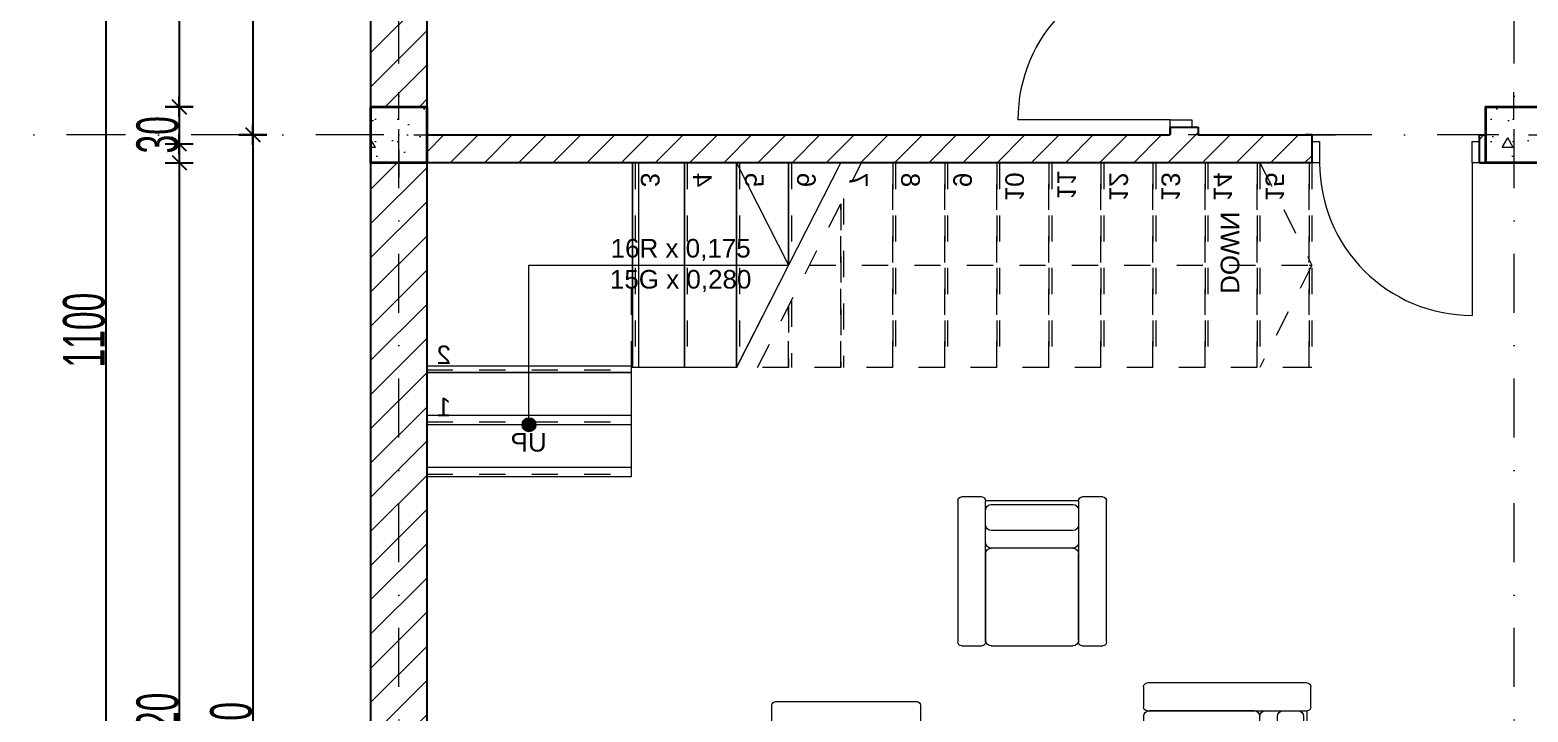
# Model space of a CAD drawing. Header units: millimetres. Extents: x -13678 to 175322, y 9978 to 39678.
# Drawn here: x 18120 to 26179, y 24713 to 28380 of the extents above; entities that cross this region are included whole.
import ezdxf

# ---------------------------------------------------------------- set-up
doc = ezdxf.new("R2010")
doc.units = ezdxf.units.MM
doc.header["$MEASUREMENT"] = 0
doc.set_wipeout_variables(frame=1)
for name, pattern in [('Dot & Dashed', [670.277762, 317.5, -176.388889, 0, -176.388874]), ('Small Dashed', [282.222222, 141.111111, -141.111111]), ('Wipeout_Contour', [1000, 0, -1000])]:
    doc.linetypes.add(name, pattern=pattern)
doc.layers.get('Defpoints').update_dxf_attribs({"lineweight": 13})
doc.layers.add('New_MEP - Electrical', color=7, linetype='Continuous')
doc.layers.add('New_Structural - Bearing', color=7, linetype='Continuous')
for name, color, linetype, lineweight, true_color in [('New_MEP - Electrical_Pen_No__4', 7, 'Continuous', 20, 0x029e21), ('New_Structural - Bearing_Pen_No__168', 7, 'Continuous', 13, 0xfe847a), ('New_Structural - Bearing_Pen_No__169', 7, 'Continuous', 13, 0x68b353), ('New_Structural - Bearing_Pen_No__23', 7, 'Continuous', 20, 0xff6600), ('New_Structural - Bearing_Pen_No__28', 7, 'Continuous', 35, 0xa80f02), ('New_Structural - Bearing_Pen_No__3', 7, 'Continuous', 18, 0xff6600), ('New_Structural - Bearing_Pen_No__69', 7, 'Continuous', 20, 0x71cebe), ('New_Structural - Stair & Railing_Pen_No__71', 171, 'Continuous', 20, 0xaaaaff), ('New_Structural - Stair & Railing_Pen_No__91', 171, 'Continuous', 13, 0xaaaaff), ('Structural - Bearing_Pen_No__69', 7, 'Continuous', 13, 0x71cebe)]:
    doc.layers.add(name, color=color, linetype=linetype, lineweight=lineweight, true_color=true_color)
for name, color, linetype, lineweight in [('New_Structural - Bearing_Pen_No__20', 1, 'Continuous', 0), ('New_Structural - Bearing_Pen_No__27', 7, 'Continuous', 35), ('New_Structural - Stair & Railing_Pen_No__11', 171, 'Continuous', 18)]:
    doc.layers.add(name, color=color, linetype=linetype, lineweight=lineweight)
doc.styles.add('GENERATED_STYLE_1', font='arial.ttf')
doc.styles.add('PLATEIA', font='CGSAPPS.shx', dxfattribs={"width": 0.6})
doc.dimstyles.new('100v', dxfattribs={"dimtxt": 225, "dimasz": 1, "dimexe": 0.18, "dimexo": 0.0625, "dimgap": 4, "dimtad": 1, "dimdec": 0, "dimlfac": 0.1, "dimzin": 12, "dimdsep": 46, "dimtxsty": 'PLATEIA', "dimblk": 'A$C321216CB', "dimcen": 0.09, "dimse1": 1, "dimse2": 1, "dimclrd": 256, "dimclrt": 256, "dimadec": 3, "dimazin": 0, "dimtfac": 1, "dimtdec": 0, "dimtix": 1, "dimtmove": 2, "dimatfit": 3, "dimldrblk": 'A$C321216CB', "dimfxl": 1, "dimtolj": 1, "dimtzin": 0, "dimlwd": -1, "dimarcsym": 0})
pattern_1 = [(45, (-11385.9, -8413.54), (-91.92388, 91.92388), [])]
pattern_2 = [(45, (-11385.9, -8514.21), (-91.92388, 91.92388), [])]
pattern_3 = [(0, (0, 0), (0, 623.538), [60, -300]), (0, (180, 311.8), (0, 623.538), [60, -300]), (60, (0, 0), (-540, 311.77), [60, -300]), (60, (360, 0), (-540, 311.77), [60, -300]), (120, (60, 0), (540, 311.77), [60, -300]), (120, (420, 0), (540, 311.77), [60, -300]), (0, (0, 60), (0, 120), [0, -120, 0, -180]), (45, (60, 60), (-84.8528, 84.8528), [0, -90, 0, -150])]

# ---------------------------------------------------------------- blocks, each defined once
blk = doc.blocks.new('Sofa Layout 25[3]', base_point=(44951.6, 31682.2))
at = {"layer": 'New_MEP - Electrical_Pen_No__4', "color": 104, "linetype": 'Continuous', "lineweight": 20, "true_color": 0x029e21}
for p, q in [((44251.6, 33502.2), (44251.6, 34262.2)), ((44271.6, 34282.2), (44381.6, 34282.2)), ((44401.6, 34262.2), (44401.6, 33502.2)), ((44401.6, 34262.2), (44901.6, 34262.2)), ((44901.6, 33502.2), (44901.6, 34262.2)), ((44921.6, 34282.2), (45031.6, 34282.2)), ((45051.6, 34262.2), (45051.6, 33502.2)), ((44401.6, 34212.2), (44401.6, 34036.9)), ((44871.6, 34242.2), (44431.6, 34242.2)), ((44901.6, 34036.9), (44901.6, 34212.2)), ((44431.6, 34102.2), (44871.6, 34102.2)), ((44401.6, 33512.2), (44401.6, 33976.9)), ((44431.6, 34006.9), (44871.6, 34006.9)), ((44431.6, 34006.9), (44871.6, 34006.9)), ((44901.6, 33976.9), (44901.6, 33512.2)), ((44381.6, 33482.2), (44271.6, 33482.2)), ((44871.6, 33482.2), (44431.6, 33482.2)), ((45031.6, 33482.2), (44921.6, 33482.2)), ((43151.6, 33152.2), (43151.6, 33262.2)), ((43171.6, 33282.2), (44031.6, 33282.2)), ((44051.6, 33262.2), (44051.6, 33152.2)), ((44031.6, 33132.2), (43171.6, 33132.2)), ((43171.6, 31432.2), (43171.6, 33132.2)), ((43396.9, 33132.2), (43221.6, 33132.2)), ((43456.9, 33132.2), (44021.6, 33132.2)), ((45251.6, 33162.2), (45251.6, 33052.2)), ((46031.6, 33182.2), (45271.6, 33182.2)), ((46051.6, 33052.2), (46051.6, 33162.2)), ((43191.6, 33102.2), (43191.6, 32595.5)), ((43331.6, 32595.5), (43331.6, 33102.2)), ((43426.9, 32595.5), (43426.9, 33102.2)), ((43426.9, 32595.5), (43426.9, 33102.2)), ((44051.6, 33102.2), (44051.6, 32595.5)), ((45251.6, 33002.2), (45251.6, 32562.2)), ((45271.6, 33032.2), (46031.6, 33032.2)), ((45746.4, 33032.2), (45281.6, 33032.2)), ((45776.4, 32562.2), (45776.4, 33002.2)), ((45776.4, 32562.2), (45776.4, 33002.2)), ((45806.4, 33032.2), (45981.6, 33032.2)), ((45871.6, 32562.2), (45871.6, 33002.2)), ((46011.6, 33002.2), (46011.6, 32562.2)), ((46031.6, 32532.2), (46031.6, 33032.2)), ((43396.9, 32565.5), (43221.6, 32565.5)), ((43221.6, 32565.5), (43396.9, 32565.5)), ((43456.9, 32565.5), (44021.6, 32565.5)), ((44021.6, 32565.5), (43456.9, 32565.5)), ((43191.6, 32535.5), (43191.6, 32028.9)), ((43331.6, 32028.9), (43331.6, 32535.5)), ((43426.9, 32028.9), (43426.9, 32535.5)), ((43426.9, 32028.9), (43426.9, 32535.5)), ((44051.6, 32535.5), (44051.6, 32028.9)), ((45251.6, 32512.2), (45251.6, 32402.2)), ((46031.6, 32532.2), (45271.6, 32532.2)), ((45281.6, 32532.2), (45746.4, 32532.2)), ((45981.6, 32532.2), (45806.4, 32532.2)), ((46051.6, 32402.2), (46051.6, 32512.2)), ((45271.6, 32382.2), (46031.6, 32382.2)), ((45251.6, 32162.2), (45251.6, 32052.2)), ((46031.6, 32182.2), (45271.6, 32182.2)), ((46051.6, 32052.2), (46051.6, 32162.2)), ((43396.9, 31998.9), (43221.6, 31998.9)), ((43221.6, 31998.9), (43396.9, 31998.9)), ((43456.9, 31998.9), (44021.6, 31998.9)), ((44021.6, 31998.9), (43456.9, 31998.9)), ((45251.6, 32002.2), (45251.6, 31562.2)), ((45271.6, 32032.2), (46031.6, 32032.2)), ((45746.4, 32032.2), (45281.6, 32032.2)), ((45776.4, 31562.2), (45776.4, 32002.2)), ((45776.4, 31562.2), (45776.4, 32002.2)), ((45806.4, 32032.2), (45981.6, 32032.2)), ((45871.6, 31562.2), (45871.6, 32002.2)), ((46011.6, 32002.2), (46011.6, 31562.2)), ((46031.6, 31532.2), (46031.6, 32032.2)), ((43191.6, 31968.9), (43191.6, 31462.2)), ((43331.6, 31462.2), (43331.6, 31968.9)), ((43426.9, 31462.2), (43426.9, 31968.9)), ((43426.9, 31462.2), (43426.9, 31968.9)), ((44051.6, 31968.9), (44051.6, 31462.2)), ((45251.6, 31512.2), (45251.6, 31402.2)), ((46031.6, 31532.2), (45271.6, 31532.2)), ((45281.6, 31532.2), (45746.4, 31532.2)), ((45981.6, 31532.2), (45806.4, 31532.2)), ((46051.6, 31402.2), (46051.6, 31512.2)), ((43171.6, 31432.2), (44031.6, 31432.2)), ((43221.6, 31432.2), (43396.9, 31432.2)), ((44021.6, 31432.2), (43456.9, 31432.2)), ((43151.6, 31302.2), (43151.6, 31412.2)), ((44051.6, 31412.2), (44051.6, 31302.2)), ((45271.6, 31382.2), (46031.6, 31382.2)), ((44031.6, 31282.2), (43171.6, 31282.2)), ((44251.6, 30302.2), (44251.6, 31062.2)), ((44271.6, 31082.2), (44381.6, 31082.2)), ((44401.6, 31062.2), (44401.6, 30302.2)), ((44401.6, 30587.5), (44401.6, 31052.2)), ((44431.6, 31082.2), (44871.6, 31082.2)), ((44901.6, 30302.2), (44901.6, 31062.2)), ((44901.6, 31052.2), (44901.6, 30587.5)), ((44921.6, 31082.2), (45031.6, 31082.2)), ((45051.6, 31062.2), (45051.6, 30302.2)), ((44871.6, 30557.5), (44431.6, 30557.5)), ((44871.6, 30557.5), (44431.6, 30557.5)), ((44401.6, 30527.5), (44401.6, 30352.2)), ((44901.6, 30352.2), (44901.6, 30527.5)), ((44871.6, 30462.2), (44431.6, 30462.2)), ((44901.6, 30302.2), (44401.6, 30302.2)), ((44431.6, 30322.2), (44871.6, 30322.2)), ((44381.6, 30282.2), (44271.6, 30282.2)), ((45031.6, 30282.2), (44921.6, 30282.2))]:
    blk.add_line(p, q, dxfattribs=at)
at = {"layer": 'New_MEP - Electrical_Pen_No__4', "color": 104, "linetype": 'Continuous', "lineweight": 20, "true_color": 0x029e21, "flags": 128}
blk.add_lwpolyline([(44951.6, 31682.2), (44951.6, 32882.2), (44351.6, 32882.2), (44351.6, 31682.2)], close=True, dxfattribs=at)
at = {"layer": 'New_MEP - Electrical_Pen_No__4', "color": 104, "linetype": 'Continuous', "lineweight": 20, "true_color": 0x029e21}
for centre, radius, start, end in [((44271.6, 34262.2), 20, 90, 180), ((44381.6, 34262.2), 20, 0, 90), ((44921.6, 34262.2), 20, 90, 180), ((45031.6, 34262.2), 20, 0, 90), ((44431.6, 34212.2), 30, 90, 180), ((44871.6, 34212.2), 30, 0, 90), ((44431.6, 34132.2), 30, 180, 270), ((44871.6, 34132.2), 30, 270, 0), ((44431.6, 34036.9), 30, 180, 270), ((44871.6, 34036.9), 30, 270, 0), ((44431.6, 33976.9), 30, 90, 180), ((44871.6, 33976.9), 30, 0, 90), ((44271.6, 33502.2), 20, 180, 270), ((44381.6, 33502.2), 20, 270, 0), ((44431.6, 33512.2), 30, 180, 270), ((44871.6, 33512.2), 30, 270, 0), ((44921.6, 33502.2), 20, 180, 270), ((45031.6, 33502.2), 20, 270, 0), ((43171.6, 33262.2), 20, 90, 180), ((44031.6, 33262.2), 20, 0, 90), ((43171.6, 33152.2), 20, 180, 270), ((43221.6, 33102.2), 30, 90, 180), ((43301.6, 33102.2), 30, 0, 90), ((43396.9, 33102.2), 30, 0, 90), ((43456.9, 33102.2), 30, 90, 180), ((44021.6, 33102.2), 30, 0, 90), ((44031.6, 33152.2), 20, 270, 0), ((45271.6, 33162.2), 20, 90, 180), ((46031.6, 33162.2), 20, 0, 90), ((45271.6, 33052.2), 20, 180, 270), ((46031.6, 33052.2), 20, 270, 0), ((45281.6, 33002.2), 30, 90, 180), ((45746.4, 33002.2), 30, 0, 90), ((45806.4, 33002.2), 30, 90, 180), ((45901.6, 33002.2), 30, 90, 180), ((45981.6, 33002.2), 30, 0, 90), ((43221.6, 32595.5), 30, 180, 270), ((43221.6, 32535.5), 30, 90, 180), ((43301.6, 32595.5), 30, 270, 0), ((43301.6, 32535.5), 30, 0, 90), ((43396.9, 32595.5), 30, 270, 0), ((43396.9, 32535.5), 30, 0, 90), ((43456.9, 32595.5), 30, 180, 270), ((43456.9, 32535.5), 30, 90, 180), ((44021.6, 32595.5), 30, 270, 0), ((44021.6, 32535.5), 30, 0, 90), ((45281.6, 32562.2), 30, 180, 270), ((45746.4, 32562.2), 30, 270, 0), ((45806.4, 32562.2), 30, 180, 270), ((45901.6, 32562.2), 30, 180, 270), ((45981.6, 32562.2), 30, 270, 0), ((45271.6, 32512.2), 20, 90, 180), ((46031.6, 32512.2), 20, 0, 90), ((45271.6, 32402.2), 20, 180, 270), ((46031.6, 32402.2), 20, 270, 0), ((45271.6, 32162.2), 20, 90, 180), ((46031.6, 32162.2), 20, 0, 90), ((43221.6, 32028.9), 30, 180, 270), ((43221.6, 31968.9), 30, 90, 180), ((43301.6, 32028.9), 30, 270, 0), ((43301.6, 31968.9), 30, 0, 90), ((43396.9, 32028.9), 30, 270, 0), ((43396.9, 31968.9), 30, 0, 90), ((43456.9, 32028.9), 30, 180, 270), ((43456.9, 31968.9), 30, 90, 180), ((44021.6, 32028.9), 30, 270, 0), ((44021.6, 31968.9), 30, 0, 90), ((45271.6, 32052.2), 20, 180, 270), ((45281.6, 32002.2), 30, 90, 180), ((45746.4, 32002.2), 30, 0, 90), ((45806.4, 32002.2), 30, 90, 180), ((45901.6, 32002.2), 30, 90, 180), ((45981.6, 32002.2), 30, 0, 90), ((46031.6, 32052.2), 20, 270, 0), ((45281.6, 31562.2), 30, 180, 270), ((45271.6, 31512.2), 20, 90, 180), ((45746.4, 31562.2), 30, 270, 0), ((45806.4, 31562.2), 30, 180, 270), ((45901.6, 31562.2), 30, 180, 270), ((45981.6, 31562.2), 30, 270, 0), ((46031.6, 31512.2), 20, 0, 90), ((43171.6, 31412.2), 20, 90, 180), ((43221.6, 31462.2), 30, 180, 270), ((43301.6, 31462.2), 30, 270, 0), ((43396.9, 31462.2), 30, 270, 0), ((43456.9, 31462.2), 30, 180, 270), ((44021.6, 31462.2), 30, 270, 0), ((44031.6, 31412.2), 20, 0, 90), ((45271.6, 31402.2), 20, 180, 270), ((46031.6, 31402.2), 20, 270, 0), ((43171.6, 31302.2), 20, 180, 270), ((44031.6, 31302.2), 20, 270, 0), ((44271.6, 31062.2), 20, 90, 180), ((44381.6, 31062.2), 20, 0, 90), ((44431.6, 31052.2), 30, 90, 180), ((44871.6, 31052.2), 30, 0, 90), ((44921.6, 31062.2), 20, 90, 180), ((45031.6, 31062.2), 20, 0, 90), ((44431.6, 30587.5), 30, 180, 270), ((44431.6, 30527.5), 30, 90, 180), ((44871.6, 30587.5), 30, 270, 0), ((44871.6, 30527.5), 30, 0, 90), ((44431.6, 30432.2), 30, 90, 180), ((44871.6, 30432.2), 30, 0, 90), ((44271.6, 30302.2), 20, 180, 270), ((44381.6, 30302.2), 20, 270, 0), ((44431.6, 30352.2), 30, 180, 270), ((44871.6, 30352.2), 30, 270, 0), ((44921.6, 30302.2), 20, 180, 270), ((45031.6, 30302.2), 20, 270, 0)]:
    blk.add_arc(centre, radius, start, end, dxfattribs=at)
blk = doc.blocks.new('A$C321216CB')
for p, q in [((-53.8, 0), (53.8, 0)), ((-38.1, -38.1), (38.1, 38.1)), ((0, -75.3), (0, 75.3))]:
    blk.add_line(p, q)
blk = doc.blocks.new('*D545')
at = {"transparency": 16777216}
blk.add_line((19319.6, 32114.8), (19319.6, 27816.8), dxfattribs=at)
at = {"layer": 'Defpoints', "color": 0, "transparency": 16777216}
for p in [(19296.3, 32115.8), (19319.6, 27815.8), (19767.4, 27815.8)]:
    blk.add_point(p, dxfattribs=at)
at = {"transparency": 16777216}
for p, rotation in [((19319.6, 32115.8), 90), ((19319.6, 27815.8), 270)]:
    blk.add_blockref('A$C321216CB', p, dxfattribs=dict(at, rotation=rotation))
at = {"transparency": 16777216, "insert": (19203.1, 29965.8), "char_height": 225, "attachment_point": 5, "rotation": 90, "style": 'PLATEIA'}
blk.add_mtext('\\A1;430', dxfattribs=at)
blk = doc.blocks.new('*D546')
at = {"transparency": 16777216}
blk.add_line((19319.6, 27814.8), (19319.6, 21416.8), dxfattribs=at)
at = {"layer": 'Defpoints', "color": 0, "transparency": 16777216}
for p in [(19767.4, 27815.8), (19319.6, 21415.8), (19746.5, 21415.8)]:
    blk.add_point(p, dxfattribs=at)
at = {"transparency": 16777216}
for p, rotation in [((19319.6, 27815.8), 90), ((19319.6, 21415.8), 270)]:
    blk.add_blockref('A$C321216CB', p, dxfattribs=dict(at, rotation=rotation))
at = {"transparency": 16777216, "insert": (19203.1, 24615.8), "char_height": 225, "attachment_point": 5, "rotation": 90, "style": 'PLATEIA'}
blk.add_mtext('\\A1;640', dxfattribs=at)
blk = doc.blocks.new('*D548')
at = {"transparency": 16777216}
blk.add_line((18923.3, 31964.8), (18923.3, 27966.8), dxfattribs=at)
at = {"layer": 'Defpoints', "color": 0, "transparency": 16777216}
for p in [(19954.6, 31965.8), (18923.3, 27965.8), (19954.6, 27965.8)]:
    blk.add_point(p, dxfattribs=at)
at = {"transparency": 16777216}
for p, rotation in [((18923.3, 31965.8), 90), ((18923.3, 27965.8), 270)]:
    blk.add_blockref('A$C321216CB', p, dxfattribs=dict(at, rotation=rotation))
at = {"transparency": 16777216, "insert": (18806.8, 29965.8), "char_height": 225, "attachment_point": 5, "rotation": 90, "style": 'PLATEIA'}
blk.add_mtext('\\A1;400', dxfattribs=at)
blk = doc.blocks.new('*D549')
at = {"transparency": 16777216}
blk.add_line((18923.3, 27964.8), (18923.3, 27666.8), dxfattribs=at)
at = {"layer": 'Defpoints', "color": 0, "transparency": 16777216}
for p in [(19954.6, 27965.8), (18923.3, 27665.8), (19954.6, 27665.8)]:
    blk.add_point(p, dxfattribs=at)
at = {"transparency": 16777216}
for p, rotation in [((18923.3, 27965.8), 90), ((18923.3, 27665.8), 270)]:
    blk.add_blockref('A$C321216CB', p, dxfattribs=dict(at, rotation=rotation))
at = {"transparency": 16777216, "insert": (18806.8, 27815.8), "char_height": 225, "attachment_point": 5, "rotation": 90, "style": 'PLATEIA'}
blk.add_mtext('\\A1;30', dxfattribs=at)
blk = doc.blocks.new('*D550')
at = {"transparency": 16777216}
blk.add_line((18923.3, 27764.8), (18923.3, 21566.8), dxfattribs=at)
at = {"layer": 'Defpoints', "color": 0, "transparency": 16777216}
for p in [(19954.6, 27765.8), (18923.3, 21565.8), (19954.6, 21565.8)]:
    blk.add_point(p, dxfattribs=at)
at = {"transparency": 16777216}
for p, rotation in [((18923.3, 27765.8), 90), ((18923.3, 21565.8), 270)]:
    blk.add_blockref('A$C321216CB', p, dxfattribs=dict(at, rotation=rotation))
at = {"transparency": 16777216, "insert": (18806.8, 24665.8), "char_height": 225, "attachment_point": 5, "rotation": 90, "style": 'PLATEIA'}
blk.add_mtext('\\A1;620', dxfattribs=at)
blk = doc.blocks.new('*D552')
at = {"transparency": 16777216}
blk.add_line((18528.1, 32264.8), (18528.1, 21266.8), dxfattribs=at)
at = {"layer": 'Defpoints', "color": 0, "transparency": 16777216}
for p in [(19954.6, 32265.8), (18528.1, 21265.8), (19954.6, 21265.8)]:
    blk.add_point(p, dxfattribs=at)
at = {"transparency": 16777216}
for p, rotation in [((18528.1, 32265.8), 90), ((18528.1, 21265.8), 270)]:
    blk.add_blockref('A$C321216CB', p, dxfattribs=dict(at, rotation=rotation))
at = {"transparency": 16777216, "insert": (18411.6, 26765.8), "char_height": 225, "attachment_point": 5, "rotation": 90, "style": 'PLATEIA'}
blk.add_mtext('\\A1;1100', dxfattribs=at)
blk = doc.blocks.new('Column_2', base_point=(13959.6, 13376.8))
at = {"color": 254, "linetype": 'Wipeout_Contour', "lineweight": 0, "ltscale": 77338.779215}
blk.add_wipeout([(14109.6, 13226.8), (14109.6, 13526.8), (13809.6, 13526.8), (13809.6, 13226.8)], dxfattribs=at).dxf.layer = 'New_Structural - Bearing'
at = {"layer": 'New_Structural - Bearing_Pen_No__169', "linetype": 'Continuous', "lineweight": 13, "true_color": 0x68b353}
h = blk.add_hatch(dxfattribs=at)
h.set_pattern_fill('STRUCTURAL_CONCRETE', color=85, style=0, pattern_type=2)
h.set_pattern_definition(pattern_3)
h.paths.add_polyline_path([(14109.6, 13226.8), (14109.6, 13526.8), (13809.6, 13526.8), (13809.6, 13226.8)])
at = {"layer": 'New_Structural - Bearing_Pen_No__20', "color": 1, "linetype": 'Continuous', "lineweight": 0}
for p, q in [((13959.6, 13456.8), (13959.6, 13606.8)), ((13879.6, 13376.8), (13729.6, 13376.8)), ((14039.6, 13376.8), (14189.6, 13376.8)), ((13959.6, 13296.8), (13959.6, 13146.8))]:
    blk.add_line(p, q, dxfattribs=at)
blk.add_point((13959.6, 13376.8), dxfattribs=at)
at = {"layer": 'New_Structural - Bearing_Pen_No__28', "color": 14, "linetype": 'Continuous', "lineweight": 35, "true_color": 0xa80f02, "flags": 128}
blk.add_lwpolyline([(14109.6, 13226.8), (14109.6, 13526.8), (13809.6, 13526.8), (13809.6, 13226.8)], close=True, dxfattribs=at)
blk = doc.blocks.new('Column_1', base_point=(2559.6, 13376.8))
at = {"color": 254, "linetype": 'Wipeout_Contour', "lineweight": 0, "ltscale": 54481.227726}
blk.add_wipeout([(2409.6, 13226.8), (2709.6, 13226.8), (2709.6, 13526.8), (2409.6, 13526.8)], dxfattribs=at).dxf.layer = 'New_Structural - Bearing'
at = {"layer": 'New_Structural - Bearing_Pen_No__169', "linetype": 'Continuous', "lineweight": 13, "true_color": 0x68b353}
h = blk.add_hatch(dxfattribs=at)
h.set_pattern_fill('STRUCTURAL_CONCRETE', color=85, style=0, pattern_type=2)
h.set_pattern_definition(pattern_3)
h.paths.add_polyline_path([(2409.6, 13226.8), (2709.6, 13226.8), (2709.6, 13526.8), (2409.6, 13526.8)])
at = {"layer": 'New_Structural - Bearing_Pen_No__20', "color": 1, "linetype": 'Continuous', "lineweight": 0}
for p, q in [((2559.6, 13456.8), (2559.6, 13606.8)), ((2479.6, 13376.8), (2329.6, 13376.8)), ((2639.6, 13376.8), (2789.6, 13376.8)), ((2559.6, 13296.8), (2559.6, 13146.8))]:
    blk.add_line(p, q, dxfattribs=at)
blk.add_point((2559.6, 13376.8), dxfattribs=at)
at = {"layer": 'New_Structural - Bearing_Pen_No__28', "color": 14, "linetype": 'Continuous', "lineweight": 35, "true_color": 0xa80f02, "flags": 128}
blk.add_lwpolyline([(2409.6, 13226.8), (2709.6, 13226.8), (2709.6, 13526.8), (2409.6, 13526.8)], close=True, dxfattribs=at)

msp = doc.modelspace()

# ---------------------------------------------------------------- hatches: boundary and pattern name
at = {"layer": 'New_Structural - Bearing_Pen_No__168', "linetype": 'Continuous', "lineweight": 13, "true_color": 0xfe847a}
h = msp.add_hatch(dxfattribs=at)
h.set_pattern_fill('COMMON_BRICK', color=11, style=0, pattern_type=2)
h.set_pattern_definition(pattern_1)
h.paths.add_polyline_path([(19954.6, 27970.8), (19954.6, 31965.8), (20254.6, 31965.8), (20254.6, 27970.8)])
h = msp.add_hatch(dxfattribs=at)
h.set_pattern_fill('COMMON_BRICK', color=11, style=0, pattern_type=2)
h.set_pattern_definition(pattern_2)
h.paths.add_polyline_path([(25017.6, 27665.1), (20254.6, 27665.1), (20254.6, 27815.1), (25017.6, 27815.1)])
h = msp.add_hatch(dxfattribs=at)
h.set_pattern_fill('COMMON_BRICK', color=11, style=0, pattern_type=2)
h.set_pattern_definition(pattern_2)
h.paths.add_polyline_path([(24404.6, 27815.1), (24254.6, 27815.1), (24254.6, 27856.2), (24404.6, 27856.2)])
h = msp.add_hatch(dxfattribs=at)
h.set_pattern_fill('COMMON_BRICK', color=11, style=0, pattern_type=2)
h.set_pattern_definition([(45, (-10939.2, -8514.21), (-91.92388, 91.92388), [])])
h.paths.add_polyline_path([(25954.6, 27665.1), (25917.6, 27665.1), (25917.6, 27815.1), (25954.6, 27815.1)])
h = msp.add_hatch(dxfattribs=at)
h.set_pattern_fill('COMMON_BRICK', color=11, style=0, pattern_type=2)
h.set_pattern_definition(pattern_1)
h.paths.add_polyline_path([(20254.6, 21565.8), (19954.6, 21565.8), (19954.6, 27765.1), (20254.6, 27765.1)])
at = {"layer": 'New_Structural - Stair & Railing_Pen_No__71', "linetype": 'Continuous', "lineweight": 20, "true_color": 0xaaaaff}
msp.add_hatch(color=161, dxfattribs=at).paths.add_polyline_path([(20767.1, 26257.2, -1), (20842.1, 26257.2, -1)])

# ---------------------------------------------------------------- linework, layer by layer
at = {"layer": 'New_Structural - Bearing_Pen_No__23', "color": 30, "linetype": 'Continuous', "lineweight": 20, "true_color": 0xff6600}
for p, q in [((24254.6, 27856.2), (24254.6, 27896.2)), ((24254.6, 27896.2), (24369.6, 27896.2)), ((24369.6, 27896.2), (24369.6, 27856.2)), ((24369.6, 27856.2), (24254.6, 27856.2)), ((25017.6, 27780.1), (25057.6, 27780.1)), ((25017.6, 27665.1), (25017.6, 27780.1)), ((25057.6, 27780.1), (25057.6, 27665.1)), ((25877.6, 27665.1), (25877.6, 27780.1)), ((25877.6, 27780.1), (25917.6, 27780.1)), ((25917.6, 27780.1), (25917.6, 27665.1)), ((25057.6, 27665.1), (25017.6, 27665.1)), ((25917.6, 27665.1), (25877.6, 27665.1))]:
    msp.add_line(p, q, dxfattribs=at)
at = {"layer": 'New_Structural - Bearing_Pen_No__27', "color": 7, "linetype": 'Continuous', "lineweight": 25}
for p, q in [((24254.6, 27856.2), (24254.6, 27819.2)), ((24254.6, 27856.2), (24369.6, 27856.2)), ((24254.6, 27856.2), (24369.6, 27856.2)), ((24254.6, 27856.2), (24369.6, 27856.2)), ((24254.6, 27856.2), (24254.6, 27819.2)), ((24254.6, 27856.2), (24254.6, 27819.2)), ((24369.6, 27856.2), (24404.6, 27856.2)), ((24369.6, 27856.2), (24404.6, 27856.2)), ((24369.6, 27856.2), (24404.6, 27856.2)), ((24404.6, 27856.2), (24404.6, 27819.2)), ((24404.6, 27856.2), (24404.6, 27819.2)), ((24404.6, 27856.2), (24404.6, 27819.2)), ((25017.6, 27815.1), (24980.6, 27815.1)), ((25017.6, 27815.1), (24980.6, 27815.1)), ((25017.6, 27815.1), (24980.6, 27815.1)), ((25017.6, 27780.1), (25017.6, 27815.1)), ((25017.6, 27780.1), (25017.6, 27815.1)), ((25017.6, 27780.1), (25017.6, 27815.1)), ((25917.6, 27815.1), (25954.6, 27815.1)), ((25917.6, 27780.1), (25917.6, 27815.1)), ((25917.6, 27780.1), (25917.6, 27815.1)), ((25917.6, 27780.1), (25917.6, 27815.1)), ((25917.6, 27815.1), (25954.6, 27815.1)), ((25917.6, 27815.1), (25954.6, 27815.1)), ((25017.6, 27665.1), (25017.6, 27780.1)), ((25017.6, 27665.1), (25017.6, 27780.1)), ((25017.6, 27665.1), (25017.6, 27780.1)), ((25917.6, 27665.1), (25917.6, 27780.1)), ((25917.6, 27665.1), (25917.6, 27780.1)), ((25917.6, 27665.1), (25917.6, 27780.1)), ((25017.6, 27665.1), (24980.6, 27665.1)), ((25017.6, 27665.1), (24980.6, 27665.1)), ((25017.6, 27665.1), (24980.6, 27665.1)), ((25917.6, 27665.1), (25954.6, 27665.1)), ((25917.6, 27665.1), (25954.6, 27665.1)), ((25917.6, 27665.1), (25954.6, 27665.1))]:
    msp.add_line(p, q, dxfattribs=at)
for points in [[(19954.6, 27965.8), (19954.6, 31965.8)], [(20254.6, 31965.8), (20254.6, 27965.8)], [(20254.6, 27815.1), (24254.6, 27815.1)], [(24254.6, 27815.1), (24254.6, 27856.2)], [(24404.6, 27856.2), (24404.6, 27815.1)], [(24404.6, 27815.1), (25017.6, 27815.1)], [(25917.6, 27815.1), (25954.6, 27815.8)], [(19954.6, 21565.8), (19954.6, 27765.1)], [(20254.6, 27715.8), (20254.6, 21565.8)], [(25017.6, 27665.1), (20254.6, 27665.1)], [(25954.6, 27665.1), (25917.6, 27665.1)]]:
    msp.add_lwpolyline(points, dxfattribs=at)
at = {"layer": 'New_Structural - Bearing_Pen_No__28', "color": 14, "linetype": 'Continuous', "lineweight": 35, "true_color": 0xa80f02}
msp.add_line((25954.6, 27965.8), (25954.6, 27665.8), dxfattribs=at)
at = {"layer": 'New_Structural - Bearing_Pen_No__3', "color": 30, "linetype": 'Continuous', "lineweight": 18, "true_color": 0xff6600}
for p, q in [((24254.6, 27896.2), (23434.6, 27896.2)), ((25877.6, 27665.1), (25877.6, 26845.1))]:
    msp.add_line(p, q, dxfattribs=at)
for centre, start, end in [((24254.6, 27896.2), 90, 180), ((25877.6, 27665.1), 180, 270)]:
    msp.add_arc(centre, 820, start, end, dxfattribs=at)
at = {"layer": 'New_Structural - Stair & Railing_Pen_No__11', "color": 171, "linetype": 'Continuous', "lineweight": 18}
for p, q in [((20254.6, 26537.2), (20254.6, 27665.1)), ((20254.6, 27665.1), (21361.3, 27665.1)), ((21361.3, 27665.1), (21361.3, 26565.1)), ((21361.3, 27665.1), (21641.3, 27665.1)), ((21361.3, 26565.1), (21361.3, 27665.1)), ((21641.3, 27665.1), (21641.3, 26565.1)), ((21641.3, 26565.1), (21641.3, 27665.1)), ((21641.3, 27665.1), (21921.3, 27665.1)), ((21921.3, 27665.1), (21921.3, 26565.1)), ((21921.3, 26565.1), (21921.3, 27665.1)), ((21921.3, 27665.1), (22201.3, 27665.1)), ((21921.3, 26565.1), (22481.3, 27665.1)), ((21921.3, 27665.1), (22201.3, 27115.1)), ((22201.3, 27665.1), (22201.3, 27115.1)), ((22201.3, 27115.1), (22201.3, 27665.1)), ((22201.3, 27665.1), (22481.3, 27665.1)), ((20804.6, 26537.2), (20804.6, 27115.1)), ((20804.6, 27115.1), (21361.3, 27115.1)), ((21361.3, 27115.1), (22201.3, 27115.1)), ((22201.3, 27115.1), (21921.3, 26565.1)), ((20254.6, 26257.2), (20254.6, 26537.2)), ((20254.6, 26537.2), (21354.6, 26537.2)), ((21354.6, 26537.2), (20254.6, 26537.2)), ((20804.6, 26257.2), (20804.6, 26537.2)), ((21361.3, 26565.1), (21354.6, 26565.1)), ((21354.6, 26565.1), (21354.6, 26537.2)), ((21354.6, 26537.2), (21354.6, 25977.2)), ((21641.3, 26565.1), (21361.3, 26565.1)), ((21921.3, 26565.1), (21641.3, 26565.1)), ((21354.6, 26257.2), (20254.6, 26257.2)), ((21354.6, 25977.2), (20254.6, 25977.2))]:
    msp.add_line(p, q, dxfattribs=at)
msp.add_lwpolyline([(20767.1, 26257.2, -1), (20842.1, 26257.2, -1)], format="xyb", close=True, dxfattribs=at)
at = {"layer": 'New_Structural - Stair & Railing_Pen_No__91', "color": 161, "linetype": 'Small Dashed', "lineweight": 13, "true_color": 0xaaaaff}
for p, q in [((25001.3, 27815.1), (25281.3, 27815.1)), ((21376.3, 27665.1), (21376.3, 26565.1)), ((21656.3, 27665.1), (21656.3, 26565.1)), ((21936.3, 27665.1), (21936.3, 26594.6)), ((22033.5, 26565.1), (22593.5, 27665.1)), ((22216.3, 27665.1), (22216.3, 27144.6)), ((22593.5, 27665.1), (22761.3, 27665.1)), ((22761.3, 27665.1), (22761.3, 26565.1)), ((22761.3, 26565.1), (22761.3, 27665.1)), ((22761.3, 27665.1), (23041.3, 27665.1)), ((22776.3, 27665.1), (22776.3, 26565.1)), ((23041.3, 27665.1), (23041.3, 26565.1)), ((23041.3, 26565.1), (23041.3, 27665.1)), ((23041.3, 27665.1), (23321.3, 27665.1)), ((23056.3, 27665.1), (23056.3, 26565.1)), ((23321.3, 27665.1), (23321.3, 26565.1)), ((23321.3, 26565.1), (23321.3, 27665.1)), ((23321.3, 27665.1), (23601.3, 27665.1)), ((23336.3, 27665.1), (23336.3, 26565.1)), ((23601.3, 27665.1), (23601.3, 26565.1)), ((23601.3, 26565.1), (23601.3, 27665.1)), ((23601.3, 27665.1), (23881.3, 27665.1)), ((23616.3, 27665.1), (23616.3, 26565.1)), ((23881.3, 27665.1), (23881.3, 26565.1)), ((23881.3, 26565.1), (23881.3, 27665.1)), ((23881.3, 27665.1), (24161.3, 27665.1)), ((23896.3, 27665.1), (23896.3, 26565.1)), ((24161.3, 27665.1), (24161.3, 26565.1)), ((24161.3, 26565.1), (24161.3, 27665.1)), ((24161.3, 27665.1), (24441.3, 27665.1)), ((24176.3, 27665.1), (24176.3, 26565.1)), ((24441.3, 27665.1), (24441.3, 26565.1)), ((24441.3, 26565.1), (24441.3, 27665.1)), ((24441.3, 27665.1), (24721.3, 27665.1)), ((24456.3, 27665.1), (24456.3, 26565.1)), ((24721.3, 27665.1), (24721.3, 26565.1)), ((24721.3, 26565.1), (24721.3, 27665.1)), ((24721.3, 27665.1), (25001.3, 27665.1)), ((24736.3, 27665.1), (24736.3, 26565.1)), ((24736.3, 27665.1), (25016.3, 27115.1)), ((25001.3, 27665.1), (25001.3, 26565.1)), ((25001.3, 26565.1), (25001.3, 27665.1)), ((25016.3, 27665.1), (25016.3, 26565.1)), ((22481.3, 27444.7), (22481.3, 26565.1)), ((22481.3, 26565.1), (22481.3, 27444.7)), ((22496.3, 27474.2), (22496.3, 26565.1)), ((22313.5, 27115.1), (25001.3, 27115.1)), ((25016.3, 27115.1), (24736.3, 26565.1)), ((25001.3, 27115.1), (25016.3, 27115.1)), ((21354.6, 26989.6), (21354.6, 26565.1)), ((22216.3, 26924.2), (22216.3, 26565.1)), ((22201.3, 26894.7), (22201.3, 26565.1)), ((22201.3, 26565.1), (22201.3, 26894.7)), ((20254.6, 26552.2), (21354.6, 26552.2)), ((22201.3, 26565.1), (22033.5, 26565.1)), ((22481.3, 26565.1), (22201.3, 26565.1)), ((22761.3, 26565.1), (22481.3, 26565.1)), ((23041.3, 26565.1), (22761.3, 26565.1)), ((23321.3, 26565.1), (23041.3, 26565.1)), ((23601.3, 26565.1), (23321.3, 26565.1)), ((23881.3, 26565.1), (23601.3, 26565.1)), ((24161.3, 26565.1), (23881.3, 26565.1)), ((24441.3, 26565.1), (24161.3, 26565.1)), ((24721.3, 26565.1), (24441.3, 26565.1)), ((25001.3, 26565.1), (24721.3, 26565.1)), ((25016.3, 26565.1), (25001.3, 26565.1)), ((20254.6, 26272.2), (21354.6, 26272.2)), ((20254.6, 25992.2), (21354.6, 25992.2))]:
    msp.add_line(p, q, dxfattribs=at)
at = {"layer": 'New_Structural - Stair & Railing_Pen_No__91', "color": 161, "linetype": 'Continuous', "lineweight": 13, "true_color": 0xaaaaff}
for p, q in [((20254.6, 26989.6), (20254.6, 27665.1)), ((20254.6, 27665.1), (21361.3, 27665.1)), ((21361.3, 27665.1), (22481.3, 27665.1)), ((21396.3, 26565.1), (21396.3, 27665.1)), ((20254.6, 26572.2), (20254.6, 26989.6)), ((20254.6, 26537.2), (20254.6, 26572.2)), ((21354.6, 26572.2), (20254.6, 26572.2)), ((20254.6, 26307.2), (20254.6, 26537.2)), ((21354.6, 26565.1), (21354.6, 26537.2)), ((21361.3, 26565.1), (21354.6, 26565.1)), ((21354.6, 26537.2), (21354.6, 26307.2)), ((21921.3, 26565.1), (21361.3, 26565.1)), ((21354.6, 26307.2), (20254.6, 26307.2)), ((21354.6, 26027.2), (20254.6, 26027.2))]:
    msp.add_line(p, q, dxfattribs=at)

# ---------------------------------------------------------------- block references
at = {"layer": 'New_MEP - Electrical', "color": 2, "linetype": 'Continuous', "lineweight": 20, "true_color": 0xffeb28, "xscale": -1}
msp.add_blockref('Sofa Layout 25[3]', (23211, 23268.7), dxfattribs=at)

# ---------------------------------------------------------------- texts
at = {"layer": 'New_Structural - Stair & Railing_Pen_No__71', "color": 161, "linetype": 'Continuous', "lineweight": 20, "true_color": 0xaaaaff, "extrusion": (0, 0, -1), "char_height": 100, "attachment_point": 4, "style": 'GENERATED_STYLE_1'}
for s, insert, text_direction in [('\\A1;3', (21456.2, 27534.2), (0, 1, 0)), ('\\A1;4', (21737, 27534.2), (0, 1, 0)), ('\\A1;5', (22016.2, 27534.2), (0, 1, 0)), ('\\A1;6', (22296.2, 27534.2), (0, 1, 0)), ('\\A1;7', (22577, 27534.2), (0, 1, 0)), ('\\A1;8', (22856.2, 27534.2), (0, 1, 0)), ('\\A1;9', (23136.2, 27534.2), (0, 1, 0)), ('\\A1;10', (23416.2, 27458.4), (0, 1, 0)), ('\\A1;11', (23697, 27468.4), (0, 1, 0)), ('\\A1;12', (23977, 27458.4), (0, 1, 0)), ('\\A1;13', (24256.2, 27458.4), (0, 1, 0)), ('\\A1;14', (24537, 27458.4), (0, 1, 0)), ('\\A1;15', (24816.2, 27458.4), (0, 1, 0)), ('\\A1;DOWN', (24574.8, 26960.4), (0, 1, 0)), ('\\A1;2', (20385.5, 26632.9), (-1, 0, 0)), ('\\A1;1', (20385.5, 26352.9), (-1, 0, 0)), ('\\A1;UP', (20899.7, 26162.1), (-1, 0, 0))]:
    msp.add_mtext(s, dxfattribs=dict(at, insert=insert, text_direction=text_direction))
at = {"layer": 'New_Structural - Stair & Railing_Pen_No__71', "color": 161, "linetype": 'Continuous', "lineweight": 20, "true_color": 0xaaaaff, "char_height": 100, "style": 'GENERATED_STYLE_1'}
for s, insert, attachment_point in [('\\A1;\\pt0,7100;16R x 0,175{\\H0.66x;\\S^  ;\\S^  ;\\S^  ;}', (21658.9, 27127), 8), ('\\A1;\\pt0,7100;15G x 0,280{\\H0.66x;\\S^  ;\\S^  ;\\S^  ;}', (21658.9, 27089.3), 2)]:
    msp.add_mtext(s, dxfattribs=dict(at, insert=insert, attachment_point=attachment_point))

# ---------------------------------------------------------------- dimensions: what is measured, and where the dimension line sits
for base, p1, p2, picture, middle in [((18528.1, 21265.8), (19954.6, 32265.8), (19954.6, 21265.8), '*D552', (18411.6, 26765.8)), ((19319.6, 27815.8), (19296.3, 32115.8), (19767.4, 27815.8), '*D545', (19203.1, 29965.8)), ((18923.3, 27965.8), (19954.6, 31965.8), (19954.6, 27965.8), '*D548', (18806.8, 29965.8)), ((18923.3, 27665.8), (19954.6, 27965.8), (19954.6, 27665.8), '*D549', (18806.8, 27815.8)), ((18923.3, 21565.8), (19954.6, 27765.8), (19954.6, 21565.8), '*D550', (18806.8, 24665.8)), ((19319.6, 21415.8), (19767.4, 27815.8), (19746.5, 21415.8), '*D546', (19203.1, 24615.8))]:
    dim = msp.add_linear_dim(base=base, p1=p1, p2=p2, angle=90, dimstyle='100v')
    dim.commit()
    dim.dimension.update_dxf_attribs({"geometry": picture, "text_midpoint": middle})

# ---------------------------------------------------------------- next in the draw order: block references
at = {"layer": 'New_Structural - Bearing', "color": 14, "lineweight": 35, "true_color": 0xa80f02, "xscale": -1}
for name, p in [('Column_2', (20104.6, 27815.8)), ('Column_1', (26102.6, 27815.8))]:
    msp.add_blockref(name, p, dxfattribs=at)

# ---------------------------------------------------------------- next in the draw order: linework, layer by layer
at = {"layer": 'New_Structural - Bearing_Pen_No__69', "linetype": 'Dot & Dashed'}
for p, q in [((20104.6, 18814.3), (20104.6, 34427.8)), ((26104.6, 18814.3), (26104.6, 34427.8))]:
    msp.add_line(p, q, dxfattribs=at)
at = {"layer": 'Structural - Bearing_Pen_No__69', "linetype": 'Dot & Dashed'}
msp.add_line((34052.9, 27815.8), (17285.1, 27815.8), dxfattribs=at)

doc.saveas('drawing.dxf')
